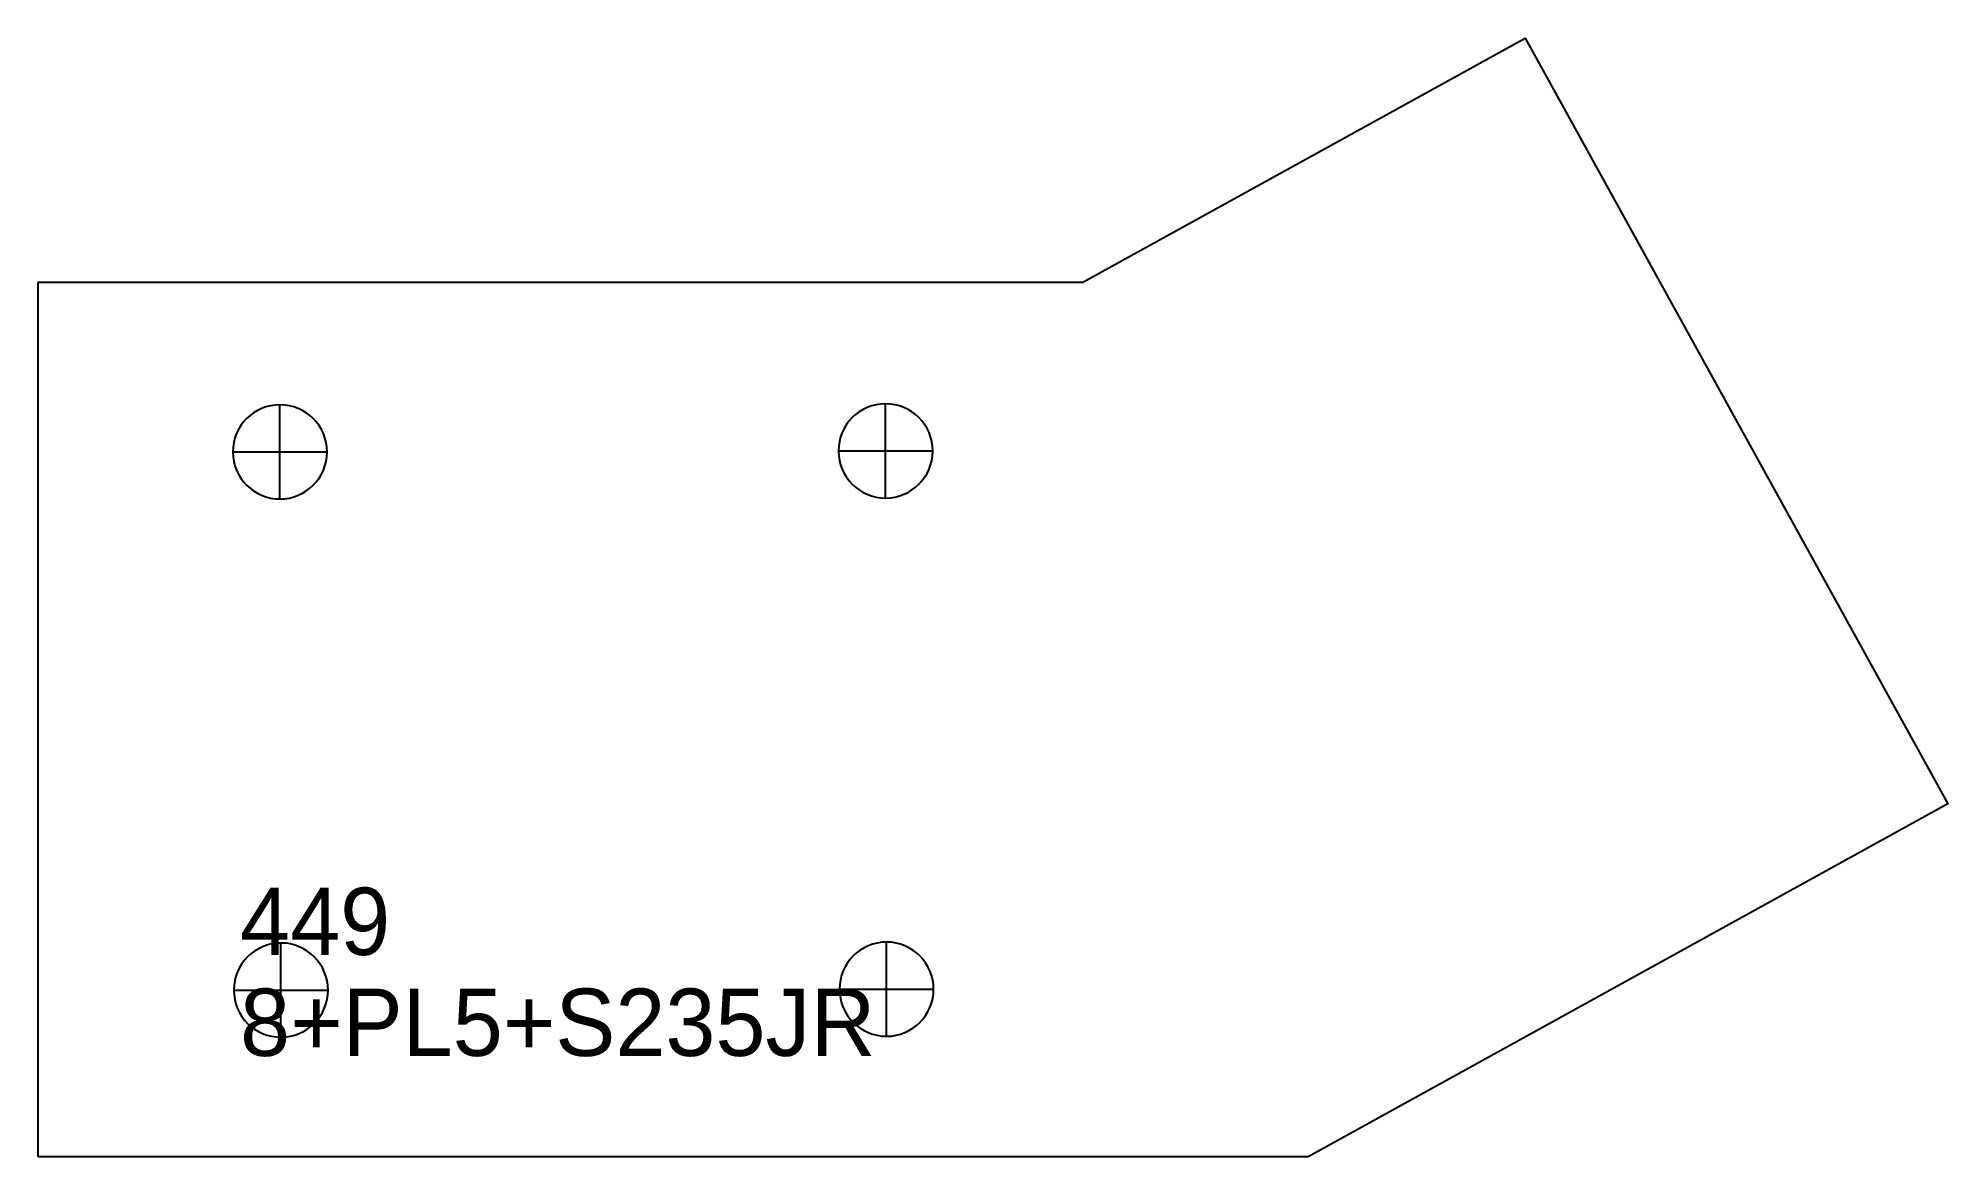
# Model space of a CAD drawing. Extents: x 0 to 284, y 0 to 166.
import ezdxf

# ---------------------------------------------------------------- set-up
doc = ezdxf.new("R2010")
doc.units = 0
for name, color, linetype in [('14', 7, 'CONTINUOUS'), ('CUT', 7, 'CONTINUOUS'), ('SCRIBE', 3, 'CONTINUOUS'), ('TEXT', 7, 'CONTINUOUS')]:
    doc.layers.add(name, color=color, linetype=linetype)

msp = doc.modelspace()

# ---------------------------------------------------------------- linework, layer by layer
at = {"layer": '14', "color": 7, "linetype": 'CONTINUOUS'}
for p, q in [((35.93, 97.78), (35.93, 111.78)), ((125.93, 97.92), (125.93, 111.92)), ((28.93, 104.78), (42.93, 104.78)), ((118.93, 104.92), (132.93, 104.92)), ((36.07, 17.78), (36.07, 31.78)), ((126.07, 17.92), (126.07, 31.92)), ((29.07, 24.78), (43.07, 24.78)), ((119.07, 24.92), (133.07, 24.92))]:
    msp.add_line(p, q, dxfattribs=at)
for points in [[(35.93, 111.78, 1), (35.93, 97.78, 1)], [(125.93, 111.92, 1), (125.93, 97.92, 1)], [(36.07, 31.78, 1), (36.07, 17.78, 1)], [(126.07, 31.92, 1), (126.07, 17.92, 1)]]:
    msp.add_lwpolyline(points, format="xyb", close=True, dxfattribs=at)
at = {"layer": 'CUT', "color": 7, "linetype": 'CONTINUOUS'}
msp.add_lwpolyline([(0, 0), (0, 130), (155.25, 130), (220.96, 166.27), (283.78, 52.46), (188.75, 0)], close=True, dxfattribs=at)

# ---------------------------------------------------------------- texts
at = {"layer": 'SCRIBE', "color": 3}
msp.add_text('449', height=10, dxfattribs=at).set_placement((30, 30))
at = {"layer": 'TEXT', "color": 7}
msp.add_text('8+PL5+S235JR', height=10, dxfattribs=at).set_placement((30, 15))

doc.saveas('drawing.dxf')
